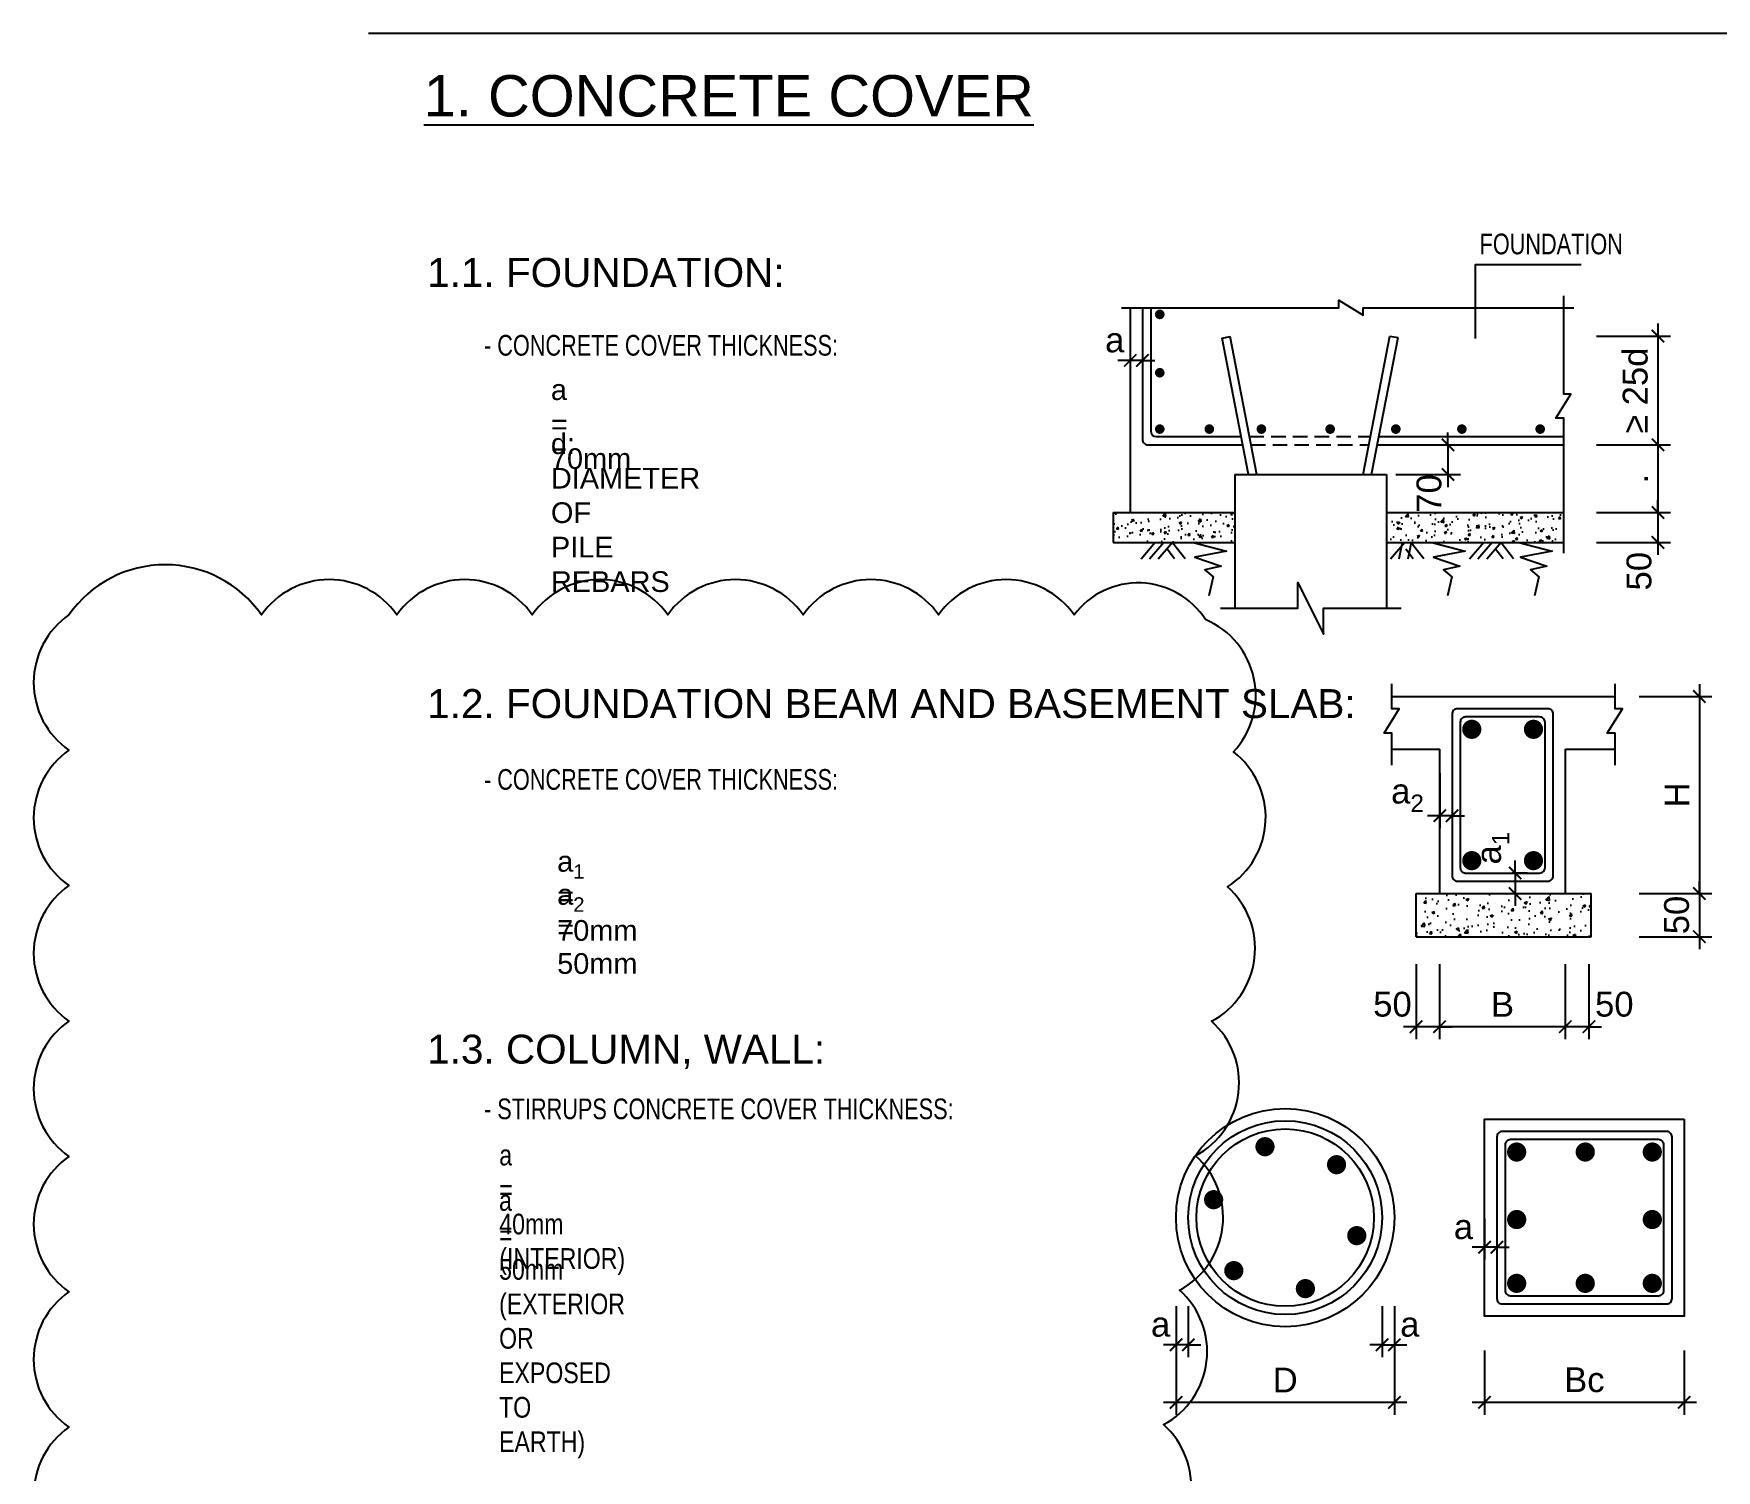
# Model space of a CAD drawing. Header units: millimetres. Extents: x -241424 to 696054, y -125618 to 93710.
# Drawn here: x 10279 to 30614, y -32252 to -14885 of the extents above; entities that cross this region are included whole.
import ezdxf
from ezdxf.enums import TextEntityAlignment as Align

# ---------------------------------------------------------------- set-up
doc = ezdxf.new("R2010")
doc.units = ezdxf.units.MM
doc.header["$LTSCALE"] = 7
doc.header["$PDMODE"] = 3
doc.linetypes.add('HIDDEN', pattern=[0.375, 0.25, -0.125])
doc.layers.get('0').update_dxf_attribs({"linetype": 'CONTINUOUS'})
doc.layers.get('Defpoints').update_dxf_attribs({"color": 6, "linetype": 'CONTINUOUS'})
for name, color, linetype in [('CDC_02_DIM', 1, 'CONTINUOUS'), ('CDC_03_BORDER', 3, 'CONTINUOUS'), ('CDC_05_STEEL', 4, 'CONTINUOUS'), ('CDC_06_TEXT', 2, 'CONTINUOUS'), ('CDC_10_HATCH', 251, 'CONTINUOUS'), ('CDC_11_NOTE', 8, 'CONTINUOUS')]:
    doc.layers.add(name, color=color, linetype=linetype)
doc.styles.add('ARIAL', font='arial.ttf')
doc.dimstyles.new('DIM1-25', dxfattribs={"dimscale": 1.2, "dimtxt": 250, "dimasz": 125, "dimexe": 125, "dimexo": 0.06, "dimgap": 100, "dimtad": 1, "dimdec": 0, "dimzin": 0, "dimdsep": 46, "dimtxsty": 'ARIAL', "dimblk": 'ARCHTICK', "dimcen": 100, "dimdle": 125, "dimclrd": 256, "dimclre": 1, "dimclrt": 2, "dimadec": 0, "dimazin": 0, "dimtfac": 1, "dimtdec": 0, "dimtix": 1, "dimtmove": 2, "dimatfit": 0, "dimfxl": 1, "dimtolj": 1, "dimtzin": 0, "dimarcsym": 0})

# ---------------------------------------------------------------- blocks, each defined once
blk = doc.blocks.new('_ArchTick')
at = {"color": 0, "linetype": 'ByBlock', "const_width": 0.15}
blk.add_lwpolyline([(-0.5, -0.5), (0.5, 0.5)], dxfattribs=at)
blk = doc.blocks.new('*D500')
at = {"layer": 'CDC_02_DIM', "lineweight": -2, "transparency": 16777216}
blk.add_line((30409, -22747), (30409, -25428), dxfattribs=at)
at = {"layer": 'CDC_02_DIM', "color": 1, "lineweight": -2, "transparency": 16777216}
for p, q in [((29681, -22897), (30559, -22897)), ((29681, -25278), (30559, -25278))]:
    blk.add_line(p, q, dxfattribs=at)
at = {"layer": 'Defpoints', "color": 0, "transparency": 16777216}
for p in [(29681, -22897), (29681, -25278), (30409, -25278)]:
    blk.add_point(p, dxfattribs=at)
at = {"layer": 'CDC_02_DIM', "lineweight": -2, "transparency": 16777216, "xscale": 150, "yscale": 150, "zscale": 150}
for p, rotation in [((30409, -22897), 90), ((30409, -25278), 270)]:
    blk.add_blockref('_ArchTick', p, dxfattribs=dict(at, rotation=rotation))
at = {"layer": 'CDC_02_DIM', "color": 2, "transparency": 16777216, "insert": (30139, -24087), "char_height": 300, "attachment_point": 5, "rotation": 90, "style": 'ARIAL'}
blk.add_mtext('\\A1;H', dxfattribs=at)
blk = doc.blocks.new('*D501')
at = {"layer": 'CDC_02_DIM', "color": 1, "lineweight": -2, "transparency": 16777216}
for p, q in [((24085, -30269), (24085, -31580)), ((26723, -30269), (26723, -31580))]:
    blk.add_line(p, q, dxfattribs=at)
at = {"layer": 'CDC_02_DIM', "lineweight": -2, "transparency": 16777216}
blk.add_line((26873, -31430), (23935, -31430), dxfattribs=at)
at = {"layer": 'Defpoints', "color": 0, "transparency": 16777216}
for p in [(24085, -30269), (26723, -30269), (24085, -31430)]:
    blk.add_point(p, dxfattribs=at)
at = {"layer": 'CDC_02_DIM', "lineweight": -2, "transparency": 16777216, "xscale": 150, "yscale": 150, "zscale": 150, "rotation": 180}
blk.add_blockref('_ArchTick', (24085, -31430), dxfattribs=at)
at = {"layer": 'CDC_02_DIM', "lineweight": -2, "transparency": 16777216, "xscale": 150, "yscale": 150, "zscale": 150}
blk.add_blockref('_ArchTick', (26723, -31430), dxfattribs=at)
at = {"layer": 'CDC_02_DIM', "color": 2, "transparency": 16777216, "insert": (25404, -31160), "char_height": 300, "attachment_point": 5, "style": 'ARIAL'}
blk.add_mtext('\\A1;D', dxfattribs=at)
blk = doc.blocks.new('*D502')
at = {"layer": 'CDC_02_DIM', "color": 1, "lineweight": -2, "transparency": 16777216}
for p, q in [((24085, -30269), (24085, -30884)), ((24233, -30269), (24233, -30884))]:
    blk.add_line(p, q, dxfattribs=at)
at = {"layer": 'CDC_02_DIM', "lineweight": -2, "transparency": 16777216}
for p, q in [((24085, -30734), (23935, -30734)), ((24233, -30734), (24085, -30734)), ((24233, -30734), (24383, -30734))]:
    blk.add_line(p, q, dxfattribs=at)
at = {"layer": 'Defpoints', "color": 0, "transparency": 16777216}
for p in [(24085, -30269), (24233, -30269), (24085, -30734)]:
    blk.add_point(p, dxfattribs=at)
at = {"layer": 'CDC_02_DIM', "lineweight": -2, "transparency": 16777216, "xscale": 150, "yscale": 150, "zscale": 150}
blk.add_blockref('_ArchTick', (24085, -30734), dxfattribs=at)
at = {"layer": 'CDC_02_DIM', "lineweight": -2, "transparency": 16777216, "xscale": 150, "yscale": 150, "zscale": 150, "rotation": 180}
blk.add_blockref('_ArchTick', (24233, -30734), dxfattribs=at)
at = {"layer": 'CDC_02_DIM', "color": 2, "transparency": 16777216, "insert": (23898, -30488), "char_height": 300, "attachment_point": 5, "style": 'ARIAL'}
blk.add_mtext('\\A1;a', dxfattribs=at)
blk = doc.blocks.new('*D503')
at = {"layer": 'CDC_02_DIM', "color": 1, "lineweight": -2, "transparency": 16777216}
for p, q in [((27812, -30805), (27812, -31580)), ((30225, -30805), (30225, -31580))]:
    blk.add_line(p, q, dxfattribs=at)
at = {"layer": 'CDC_02_DIM', "lineweight": -2, "transparency": 16777216}
blk.add_line((30375, -31430), (27662, -31430), dxfattribs=at)
at = {"layer": 'Defpoints', "color": 0, "transparency": 16777216}
for p in [(27812, -30805), (30225, -30805), (27812, -31430)]:
    blk.add_point(p, dxfattribs=at)
at = {"layer": 'CDC_02_DIM', "lineweight": -2, "transparency": 16777216, "xscale": 150, "yscale": 150, "zscale": 150, "rotation": 180}
blk.add_blockref('_ArchTick', (27812, -31430), dxfattribs=at)
at = {"layer": 'CDC_02_DIM', "lineweight": -2, "transparency": 16777216, "xscale": 150, "yscale": 150, "zscale": 150}
blk.add_blockref('_ArchTick', (30225, -31430), dxfattribs=at)
at = {"layer": 'CDC_02_DIM', "color": 2, "transparency": 16777216, "insert": (29019, -31158), "char_height": 300, "attachment_point": 5, "style": 'ARIAL'}
blk.add_mtext('\\A1;Bc', dxfattribs=at)
blk = doc.blocks.new('*D504')
at = {"layer": 'CDC_02_DIM', "color": 1, "lineweight": -2, "transparency": 16777216}
for p, q in [((26575, -30269), (26575, -30884)), ((26723, -30269), (26723, -30884))]:
    blk.add_line(p, q, dxfattribs=at)
at = {"layer": 'CDC_02_DIM', "lineweight": -2, "transparency": 16777216}
for p, q in [((26575, -30734), (26425, -30734)), ((26575, -30734), (26723, -30734)), ((26723, -30734), (26873, -30734))]:
    blk.add_line(p, q, dxfattribs=at)
at = {"layer": 'Defpoints', "color": 0, "transparency": 16777216}
for p in [(26575, -30269), (26723, -30269), (26723, -30734)]:
    blk.add_point(p, dxfattribs=at)
at = {"layer": 'CDC_02_DIM', "lineweight": -2, "transparency": 16777216, "xscale": 150, "yscale": 150, "zscale": 150}
blk.add_blockref('_ArchTick', (26575, -30734), dxfattribs=at)
at = {"layer": 'CDC_02_DIM', "lineweight": -2, "transparency": 16777216, "xscale": 150, "yscale": 150, "zscale": 150, "rotation": 180}
blk.add_blockref('_ArchTick', (26723, -30734), dxfattribs=at)
at = {"layer": 'CDC_02_DIM', "color": 2, "transparency": 16777216, "insert": (26910, -30488), "char_height": 300, "attachment_point": 5, "style": 'ARIAL'}
blk.add_mtext('\\A1;a', dxfattribs=at)
blk = doc.blocks.new('*D505')
at = {"layer": 'CDC_02_DIM', "color": 1, "lineweight": -2, "transparency": 16777216}
for p, q in [((27814, -29212), (27814, -29705)), ((27962, -29212), (27962, -29705))]:
    blk.add_line(p, q, dxfattribs=at)
at = {"layer": 'CDC_02_DIM', "lineweight": -2, "transparency": 16777216}
for p, q in [((27814, -29555), (27664, -29555)), ((27962, -29555), (27814, -29555)), ((27962, -29555), (28112, -29555))]:
    blk.add_line(p, q, dxfattribs=at)
at = {"layer": 'Defpoints', "color": 0, "transparency": 16777216}
for p in [(27814, -29212), (27962, -29212), (27814, -29555)]:
    blk.add_point(p, dxfattribs=at)
at = {"layer": 'CDC_02_DIM', "lineweight": -2, "transparency": 16777216, "xscale": 150, "yscale": 150, "zscale": 150}
blk.add_blockref('_ArchTick', (27814, -29555), dxfattribs=at)
at = {"layer": 'CDC_02_DIM', "lineweight": -2, "transparency": 16777216, "xscale": 150, "yscale": 150, "zscale": 150, "rotation": 180}
blk.add_blockref('_ArchTick', (27962, -29555), dxfattribs=at)
at = {"layer": 'CDC_02_DIM', "color": 2, "transparency": 16777216, "insert": (27558, -29309), "char_height": 300, "attachment_point": 5, "style": 'ARIAL'}
blk.add_mtext('\\A1;a', dxfattribs=at)
blk = doc.blocks.new('*D507')
at = {"layer": 'CDC_02_DIM', "color": 1, "lineweight": -2, "transparency": 16777216}
for p, q in [((27270, -26132), (27270, -27039)), ((28789, -26132), (28789, -27039))]:
    blk.add_line(p, q, dxfattribs=at)
at = {"layer": 'CDC_02_DIM', "lineweight": -2, "transparency": 16777216}
blk.add_line((28939, -26889), (27120, -26889), dxfattribs=at)
at = {"layer": 'Defpoints', "color": 0, "transparency": 16777216}
for p in [(27270, -26132), (28789, -26132), (27270, -26889)]:
    blk.add_point(p, dxfattribs=at)
at = {"layer": 'CDC_02_DIM', "lineweight": -2, "transparency": 16777216, "xscale": 150, "yscale": 150, "zscale": 150, "rotation": 180}
blk.add_blockref('_ArchTick', (27270, -26889), dxfattribs=at)
at = {"layer": 'CDC_02_DIM', "lineweight": -2, "transparency": 16777216, "xscale": 150, "yscale": 150, "zscale": 150}
blk.add_blockref('_ArchTick', (28789, -26889), dxfattribs=at)
at = {"layer": 'CDC_02_DIM', "color": 2, "transparency": 16777216, "insert": (28030, -26619), "char_height": 300, "attachment_point": 5, "style": 'ARIAL'}
blk.add_mtext('\\A1;B', dxfattribs=at)
blk = doc.blocks.new('*D508')
at = {"layer": 'CDC_02_DIM', "color": 1, "lineweight": -2, "transparency": 16777216}
for p, q in [((26985, -26132), (26985, -27039)), ((27270, -26132), (27270, -27039))]:
    blk.add_line(p, q, dxfattribs=at)
at = {"layer": 'CDC_02_DIM', "lineweight": -2, "transparency": 16777216}
for p, q in [((26985, -26889), (26835, -26889)), ((27270, -26889), (26985, -26889)), ((27270, -26889), (27420, -26889))]:
    blk.add_line(p, q, dxfattribs=at)
at = {"layer": 'Defpoints', "color": 0, "transparency": 16777216}
for p in [(26985, -26132), (27270, -26132), (26985, -26889)]:
    blk.add_point(p, dxfattribs=at)
at = {"layer": 'CDC_02_DIM', "lineweight": -2, "transparency": 16777216, "xscale": 150, "yscale": 150, "zscale": 150}
blk.add_blockref('_ArchTick', (26985, -26889), dxfattribs=at)
at = {"layer": 'CDC_02_DIM', "lineweight": -2, "transparency": 16777216, "xscale": 150, "yscale": 150, "zscale": 150, "rotation": 180}
blk.add_blockref('_ArchTick', (27270, -26889), dxfattribs=at)
at = {"layer": 'CDC_02_DIM', "color": 2, "transparency": 16777216, "insert": (26700, -26619), "char_height": 300, "attachment_point": 5, "style": 'ARIAL'}
blk.add_mtext('\\A1;50', dxfattribs=at)
blk = doc.blocks.new('*D509')
at = {"layer": 'CDC_02_DIM', "color": 1, "lineweight": -2, "transparency": 16777216}
for p, q in [((27272, -23825), (27272, -24488)), ((27420, -23825), (27420, -24488))]:
    blk.add_line(p, q, dxfattribs=at)
at = {"layer": 'CDC_02_DIM', "lineweight": -2, "transparency": 16777216}
for p, q in [((27272, -24338), (27122, -24338)), ((27420, -24338), (27272, -24338)), ((27420, -24338), (27570, -24338))]:
    blk.add_line(p, q, dxfattribs=at)
at = {"layer": 'Defpoints', "color": 0, "transparency": 16777216}
for p in [(27272, -23825), (27420, -23825), (27272, -24338)]:
    blk.add_point(p, dxfattribs=at)
at = {"layer": 'CDC_02_DIM', "lineweight": -2, "transparency": 16777216, "xscale": 150, "yscale": 150, "zscale": 150}
blk.add_blockref('_ArchTick', (27272, -24338), dxfattribs=at)
at = {"layer": 'CDC_02_DIM', "lineweight": -2, "transparency": 16777216, "xscale": 150, "yscale": 150, "zscale": 150, "rotation": 180}
blk.add_blockref('_ArchTick', (27420, -24338), dxfattribs=at)
at = {"layer": 'CDC_02_DIM', "color": 2, "transparency": 16777216, "insert": (26882, -24092), "char_height": 300, "attachment_point": 5, "style": 'ARIAL'}
blk.add_mtext('\\A1;a{\\H0.7x;\\S^ 2;}', dxfattribs=at)
blk = doc.blocks.new('*D510')
at = {"layer": 'CDC_02_DIM', "lineweight": -2, "transparency": 16777216}
for p, q in [((30409, -25278), (30409, -25128)), ((30409, -25278), (30409, -25801)), ((30409, -25801), (30409, -25951))]:
    blk.add_line(p, q, dxfattribs=at)
at = {"layer": 'CDC_02_DIM', "color": 1, "lineweight": -2, "transparency": 16777216}
for p, q in [((29681, -25278), (30559, -25278)), ((29681, -25801), (30559, -25801))]:
    blk.add_line(p, q, dxfattribs=at)
at = {"layer": 'Defpoints', "color": 0, "transparency": 16777216}
for p in [(29681, -25278), (29681, -25801), (30409, -25801)]:
    blk.add_point(p, dxfattribs=at)
at = {"layer": 'CDC_02_DIM', "lineweight": -2, "transparency": 16777216, "xscale": 150, "yscale": 150, "zscale": 150}
for p, rotation in [((30409, -25278), 270), ((30409, -25801), 90)]:
    blk.add_blockref('_ArchTick', p, dxfattribs=dict(at, rotation=rotation))
at = {"layer": 'CDC_02_DIM', "color": 2, "transparency": 16777216, "insert": (30135, -25539), "char_height": 300, "attachment_point": 5, "rotation": 90, "style": 'ARIAL'}
blk.add_mtext('\\A1;50', dxfattribs=at)
blk = doc.blocks.new('*D511')
at = {"layer": 'CDC_02_DIM', "color": 1, "lineweight": -2, "transparency": 16777216}
for p, q in [((28789, -26132), (28789, -27039)), ((29075, -26132), (29075, -27039))]:
    blk.add_line(p, q, dxfattribs=at)
at = {"layer": 'CDC_02_DIM', "lineweight": -2, "transparency": 16777216}
for p, q in [((28789, -26889), (28639, -26889)), ((29075, -26889), (28789, -26889)), ((29075, -26889), (29225, -26889))]:
    blk.add_line(p, q, dxfattribs=at)
at = {"layer": 'Defpoints', "color": 0, "transparency": 16777216}
for p in [(28789, -26132), (29075, -26132), (28789, -26889)]:
    blk.add_point(p, dxfattribs=at)
at = {"layer": 'CDC_02_DIM', "lineweight": -2, "transparency": 16777216, "xscale": 150, "yscale": 150, "zscale": 150}
blk.add_blockref('_ArchTick', (28789, -26889), dxfattribs=at)
at = {"layer": 'CDC_02_DIM', "lineweight": -2, "transparency": 16777216, "xscale": 150, "yscale": 150, "zscale": 150, "rotation": 180}
blk.add_blockref('_ArchTick', (29075, -26889), dxfattribs=at)
at = {"layer": 'CDC_02_DIM', "color": 2, "transparency": 16777216, "insert": (29381, -26619), "char_height": 300, "attachment_point": 5, "style": 'ARIAL'}
blk.add_mtext('\\A1;50', dxfattribs=at)
blk = doc.blocks.new('*D512')
at = {"layer": 'CDC_02_DIM', "lineweight": -2, "transparency": 16777216}
for p, q in [((28182, -25031), (28182, -24881)), ((28182, -25031), (28182, -25279)), ((28182, -25279), (28182, -25429))]:
    blk.add_line(p, q, dxfattribs=at)
at = {"layer": 'CDC_02_DIM', "color": 1, "lineweight": -2, "transparency": 16777216}
for p, q in [((28147, -25031), (28332, -25031)), ((28147, -25279), (28332, -25279))]:
    blk.add_line(p, q, dxfattribs=at)
at = {"layer": 'Defpoints', "color": 0, "transparency": 16777216}
for p in [(28146, -25031), (28146, -25279), (28182, -25279)]:
    blk.add_point(p, dxfattribs=at)
at = {"layer": 'CDC_02_DIM', "lineweight": -2, "transparency": 16777216, "xscale": 150, "yscale": 150, "zscale": 150}
for p, rotation in [((28182, -25031), 270), ((28182, -25279), 90)]:
    blk.add_blockref('_ArchTick', p, dxfattribs=dict(at, rotation=rotation))
at = {"layer": 'CDC_02_DIM', "color": 2, "transparency": 16777216, "insert": (27912, -24730), "char_height": 300, "attachment_point": 5, "rotation": 90, "style": 'ARIAL'}
blk.add_mtext('\\A1;a{\\H0.7x;\\S^ 1;}', dxfattribs=at)
blk = doc.blocks.new('*D471')
at = {"layer": 'CDC_02_DIM', "color": 1, "lineweight": -2, "transparency": 16777216}
for p, q in [((23531, -18642), (23531, -18985)), ((23679, -18642), (23679, -18985))]:
    blk.add_line(p, q, dxfattribs=at)
at = {"layer": 'CDC_02_DIM', "lineweight": -2, "transparency": 16777216}
for p, q in [((23531, -18835), (23381, -18835)), ((23679, -18835), (23531, -18835)), ((23679, -18835), (23829, -18835))]:
    blk.add_line(p, q, dxfattribs=at)
at = {"layer": 'Defpoints', "color": 0, "transparency": 16777216}
for p in [(23531, -18641), (23679, -18641), (23531, -18835)]:
    blk.add_point(p, dxfattribs=at)
at = {"layer": 'CDC_02_DIM', "lineweight": -2, "transparency": 16777216, "xscale": 150, "yscale": 150, "zscale": 150}
blk.add_blockref('_ArchTick', (23531, -18835), dxfattribs=at)
at = {"layer": 'CDC_02_DIM', "lineweight": -2, "transparency": 16777216, "xscale": 150, "yscale": 150, "zscale": 150, "rotation": 180}
blk.add_blockref('_ArchTick', (23679, -18835), dxfattribs=at)
at = {"layer": 'CDC_02_DIM', "color": 2, "transparency": 16777216, "insert": (23344, -18589), "char_height": 300, "attachment_point": 5, "style": 'ARIAL'}
blk.add_mtext('\\A1;a', dxfattribs=at)
blk = doc.blocks.new('*D571')
at = {"layer": 'CDC_02_DIM', "lineweight": -2, "transparency": 16777216}
blk.add_line((29909, -18390), (29909, -20005), dxfattribs=at)
at = {"layer": 'CDC_02_DIM', "color": 1, "lineweight": -2, "transparency": 16777216}
for p, q in [((29167, -18540), (30059, -18540)), ((29167, -19855), (30059, -19855))]:
    blk.add_line(p, q, dxfattribs=at)
at = {"layer": 'Defpoints', "color": 0, "transparency": 16777216}
for p in [(29167, -18540), (29167, -19855), (29909, -19855)]:
    blk.add_point(p, dxfattribs=at)
at = {"layer": 'CDC_02_DIM', "lineweight": -2, "transparency": 16777216, "xscale": 150, "yscale": 150, "zscale": 150}
for p, rotation in [((29909, -18540), 90), ((29909, -19855), 270)]:
    blk.add_blockref('_ArchTick', p, dxfattribs=dict(at, rotation=rotation))
at = {"layer": 'CDC_02_DIM', "color": 2, "transparency": 16777216, "insert": (29635, -19197), "char_height": 300, "attachment_point": 5, "rotation": 90, "style": 'ARIAL'}
blk.add_mtext('\\A1;{\\fSymbol|b0|i0|c2|p18;³} 25d', dxfattribs=at)
blk = doc.blocks.new('*D572')
at = {"layer": 'CDC_02_DIM', "lineweight": -2, "transparency": 16777216}
blk.add_line((29909, -19705), (29909, -20824), dxfattribs=at)
at = {"layer": 'CDC_02_DIM', "color": 1, "lineweight": -2, "transparency": 16777216}
for p, q in [((29167, -19855), (30059, -19855)), ((29167, -20674), (30059, -20674))]:
    blk.add_line(p, q, dxfattribs=at)
at = {"layer": 'Defpoints', "color": 0, "transparency": 16777216}
for p in [(29167, -19855), (29167, -20674), (29909, -20674)]:
    blk.add_point(p, dxfattribs=at)
at = {"layer": 'CDC_02_DIM', "lineweight": -2, "transparency": 16777216, "xscale": 150, "yscale": 150, "zscale": 150}
for p, rotation in [((29909, -19855), 90), ((29909, -20674), 270)]:
    blk.add_blockref('_ArchTick', p, dxfattribs=dict(at, rotation=rotation))
at = {"layer": 'CDC_02_DIM', "color": 2, "transparency": 16777216, "insert": (29639, -20264), "char_height": 300, "attachment_point": 5, "rotation": 90, "style": 'ARIAL'}
blk.add_mtext('\\A1;.', dxfattribs=at)
blk = doc.blocks.new('*D573')
at = {"layer": 'CDC_02_DIM', "lineweight": -2, "transparency": 16777216}
for p, q in [((29909, -20674), (29909, -20524)), ((29909, -20674), (29909, -21034)), ((29909, -21034), (29909, -21184))]:
    blk.add_line(p, q, dxfattribs=at)
at = {"layer": 'CDC_02_DIM', "color": 1, "lineweight": -2, "transparency": 16777216}
for p, q in [((29167, -20674), (30059, -20674)), ((29167, -21034), (30059, -21034))]:
    blk.add_line(p, q, dxfattribs=at)
at = {"layer": 'Defpoints', "color": 0, "transparency": 16777216}
for p in [(29167, -20674), (29167, -21034), (29909, -21034)]:
    blk.add_point(p, dxfattribs=at)
at = {"layer": 'CDC_02_DIM', "lineweight": -2, "transparency": 16777216, "xscale": 150, "yscale": 150, "zscale": 150}
for p, rotation in [((29909, -20674), 270), ((29909, -21034), 90)]:
    blk.add_blockref('_ArchTick', p, dxfattribs=dict(at, rotation=rotation))
at = {"layer": 'CDC_02_DIM', "color": 2, "transparency": 16777216, "insert": (29681, -21383), "char_height": 300, "attachment_point": 5, "rotation": 90, "style": 'ARIAL'}
blk.add_mtext('\\A1;50', dxfattribs=at)
blk = doc.blocks.new('*D574')
at = {"layer": 'CDC_02_DIM', "lineweight": -2, "transparency": 16777216}
for p, q in [((27371, -19855), (27371, -19705)), ((27371, -19855), (27371, -20215)), ((27371, -20215), (27371, -20365))]:
    blk.add_line(p, q, dxfattribs=at)
at = {"layer": 'CDC_02_DIM', "color": 1, "lineweight": -2, "transparency": 16777216}
for p, q in [((26741, -19855), (27521, -19855)), ((26741, -20215), (27521, -20215))]:
    blk.add_line(p, q, dxfattribs=at)
at = {"layer": 'Defpoints', "color": 0, "transparency": 16777216}
for p in [(26741, -19855), (26741, -20215), (27371, -20215)]:
    blk.add_point(p, dxfattribs=at)
at = {"layer": 'CDC_02_DIM', "lineweight": -2, "transparency": 16777216, "xscale": 150, "yscale": 150, "zscale": 150}
for p, rotation in [((27371, -19855), 270), ((27371, -20215), 90)]:
    blk.add_blockref('_ArchTick', p, dxfattribs=dict(at, rotation=rotation))
at = {"layer": 'CDC_02_DIM', "color": 2, "transparency": 16777216, "insert": (27143, -20443), "char_height": 300, "attachment_point": 5, "rotation": 90, "style": 'ARIAL'}
blk.add_mtext('\\A1;70', dxfattribs=at)

msp = doc.modelspace()

# ---------------------------------------------------------------- hatches: boundary and pattern name
at = {"layer": 'CDC_10_HATCH'}
h = msp.add_hatch(dxfattribs=at)
h.set_pattern_fill('AR-CONC', color=256, scale=40, style=0)
h.set_pattern_definition([(50, (-1651098.8, -900679.9), (286.904073, -25.100854), [30, -330]), (355, (-1651098.8, -900679.9), (-55.500533, 300.876853), [24, -264]), (100.4514, (-1651074.9, -900682), (231.403753, 275.775817), [25.496076, -280.456845]), (46.1842, (-1651098.8, -900599.9), (426.89642, -66.207606), [45, -495]), (96.6356, (-1651063.23, -900605.42), (373.86508, 389.64715), [38.24412, -420.6852]), (351.1842, (-1651098.8, -900599.9), (373.86478, 389.64744), [36, -396]), (21, (-1651058.8, -900619.9), (238.76282, -161.047556), [30, -330]), (326, (-1651058.8, -900619.9), (97.326133, 290.06002), [24, -264]), (71.4514, (-1651038.9, -900633.33), (336.08905, 129.0122), [25.496076, -280.456845]), (37.5, (-1651098.81, -900679.91), (4.863942, 133.1575415), [0, -260.8, 0, -268, 0, -265]), (7.5, (-1651098.8, -900679.9), (105.227815, 157.764685), [0, -152.8, 0, -254.8, 0, -101]), (327.5, (-1651188.01, -900679.9), (213.5289745, -9.0219487), [0, -100, 0, -312, 0, -414]), (317.5, (-1651228, -900679.9), (233.274468, 40.041993), [0, -130, 0, -207.2, 0, -294])])
h.paths.add_polyline_path([(24794.8, -20674.1), (23326.7, -20674.1), (23326.7, -21034.3), (24794.8, -21034.3)])
h.paths.add_polyline_path([(28770.5, -20674.1), (26629.2, -20674.1), (26629.2, -21034.3), (28770.5, -21034.3)])
h = msp.add_hatch(dxfattribs=at)
h.set_pattern_fill('AR-CONC', color=256, scale=1.933578, style=0)
h.set_pattern_definition([(50, (13187.17, -70338.03), (352.2683, -30.8195), [36.8347, -405.1813]), (355, (13187.17, -70338.03), (-68.1448, 369.423), [29.4677, -324.145]), (100.451, (13216.53, -70340.6), (284.1248, 338.6018), [31.3046, -344.351]), (46.1842, (13187.17, -70239.8), (524.1525, -81.292), [55.252, -607.772]), (96.6356, (13230.85, -70246.6), (459.0397, 478.4167), [46.957, -516.5264]), (351.184, (13187.2, -70239.8), (459.0404, 478.416), [44.2016, -486.2176]), (21, (13236.3, -70264.36), (293.1592, -197.7384), [36.8347, -405.1813]), (326, (13236.3, -70264.36), (119.499, 356.1418), [29.4677, -324.145]), (71.4514, (13260.7, -70280.84), (412.6575, 158.4043), [31.3046, -344.351]), (37.5, (13187.17, -70338.03), (5.97206, 163.4938), [0, -320.216, 0, -329.05635, 0, -325.3729]), (7.5, (13187.17, -70338.03), (129.20105, 193.707), [0, -187.6112, 0, -312.8491, 0, -124.01004]), (327.5, (13077.65, -70338.03), (262.17503, -11.07697), [0, -122.7822, 0, -383.0805, 0, -508.3184]), (317.5, (13028.54, -70338.03), (286.4194, 49.1641), [0, -159.6169, 0, -254.4048, 0, -360.9797])])
h.paths.add_polyline_path([(29102.1, -25802), (29102.1, -25278.7), (26984.6, -25278.7), (26984.6, -25802)])

# ---------------------------------------------------------------- linework, layer by layer
at = {"layer": 'CDC_02_DIM'}
for points in [[(24620.5, -21831.1), (25556.1, -21831.1), (25556.1, -21519.3), (25867.9, -22143), (25867.9, -21831.1), (26803.5, -21831.1)], [(26694.5, -23725.7), (26694.5, -23339.8), (26598.1, -23339.8), (26781.7, -23048.4), (26694.5, -23048.4), (26694.5, -22745.5)], [(29392.1, -23725.7), (29392.1, -23339.8), (29295.7, -23339.8), (29479.2, -23048.4), (29392.1, -23048.4), (29392.1, -22745.5)]]:
    msp.add_lwpolyline(points, dxfattribs=at)
at = {"layer": 'CDC_03_BORDER'}
for p, q in [((85714, -14884.7), (14326, -14884.7)), ((23531.2, -18201.1), (23531.2, -20674.1)), ((24794.8, -20214.9), (26629.2, -20214.9)), ((24794.8, -20214.9), (24794.8, -21831.1)), ((26629.2, -20214.9), (26629.2, -21831.1)), ((23326.7, -20674.1), (24794.8, -20674.1)), ((23326.7, -20674.1), (23326.7, -21034.3)), ((26629.2, -20674.1), (28770.5, -20674.1)), ((23326.7, -21034.3), (24794.8, -21034.3)), ((26629.2, -21034.3), (28770.5, -21034.3)), ((26694.5, -22897), (29392.1, -22897)), ((26694.5, -23533.2), (27272.1, -23533.2)), ((27272.1, -25278.7), (27272.1, -23533.2)), ((28791.1, -25278.7), (28791.1, -23533.2)), ((28791.1, -23533.2), (29392.1, -23533.2)), ((26984.6, -25278.7), (29102.1, -25278.7)), ((26984.6, -25802), (26984.6, -25278.7)), ((29102.1, -25802), (29102.1, -25278.7)), ((26984.6, -25802), (29102.1, -25802))]:
    msp.add_line(p, q, dxfattribs=at)
for points in [[(28770.5, -21166.1), (28770.5, -19532.5), (28674.1, -19532.5), (28857.6, -19241.1), (28770.5, -19241.1), (28770.5, -18052.3)], [(23426.2, -18201.1), (26053.5, -18201.1), (26053.5, -18104.7), (26345, -18288.2), (26345, -18201.1), (28890.8, -18201.1)]]:
    msp.add_lwpolyline(points, dxfattribs=at)
msp.add_lwpolyline([(30227, -28007), (30227, -30388.7), (27814.2, -30388.7), (27814.2, -28007)], close=True, dxfattribs=at)
msp.add_circle((25403.9, -29197.3), 1319.3, dxfattribs=at)
at = {"layer": 'CDC_05_STEEL'}
for p, q in [((23778.6, -18201.1), (23778.6, -19690.6)), ((24640.6, -18565.5), (24738, -18546.6)), ((24960, -20214.9), (24640.6, -18565.5)), ((25061.1, -20214.9), (24738, -18546.6)), ((26345.4, -20214.9), (26669.7, -18540)), ((26446.5, -20214.9), (26767.2, -18558.9)), ((26669.7, -18540), (26767.2, -18558.9)), ((23843.4, -19755.4), (24871.1, -19755.4)), ((26535.4, -19755.4), (28770.5, -19755.4))]:
    msp.add_line(p, q, dxfattribs=at)
at = {"layer": 'CDC_05_STEEL', "linetype": 'HIDDEN', "ltscale": 100}
msp.add_line((24972.1, -19755.4), (26434.4, -19755.4), dxfattribs=at)
at = {"layer": 'CDC_05_STEEL'}
msp.add_lwpolyline([(23679.4, -18201.1), (23679.4, -19789.2, 0.4142136), (23744.8, -19854.6), (24890.3, -19854.6)], format="xyb", dxfattribs=at)
for points, const_width in [([(23917.2, -18278.8, 1), (23859.2, -18278.8, 1)], 58), ([(23917.2, -18983.6, 1), (23859.2, -18983.6, 1)], 58), ([(23917.2, -19665, 1), (23859.2, -19665, 1)], 58), ([(24516, -19665, 1), (24458, -19665, 1)], 58), ([(25145.1, -19665, 1), (25087.1, -19665, 1)], 58), ([(25976.3, -19665, 1), (25918.3, -19665, 1)], 58), ([(26769.7, -19665, 1), (26711.7, -19665, 1)], 58), ([(27568.1, -19665, 1), (27510.1, -19665, 1)], 58), ([(28514.4, -19665, 1), (28456.4, -19665, 1)], 58), ([(27601, -23294.1, -1), (27717.1, -23294.1, -1)], 116), ([(28462.1, -23294.1, 1), (28346.1, -23294.1, 1)], 116), ([(27601, -24881.5, 1), (27717.1, -24881.5, 1)], 116), ([(28462.1, -24881.5, -1), (28346.1, -24881.5, -1)], 116), ([(25130.7, -28389.8, -1), (25188.7, -28289.3, -1)], 116), ([(25966.6, -28557, -1), (26082.6, -28557, -1)], 116), ([(28143.2, -28404.1, -1), (28259.3, -28404.1, -1)], 116), ([(28972, -28404.1, -1), (29088, -28404.1, -1)], 116), ([(29898.1, -28404.1, 1), (29782, -28404.1, 1)], 116), ([(24567.9, -29030.2, -1), (24509.9, -28929.7, -1)], 116), ([(28143.2, -29220.1, 1), (28259.3, -29220.1, 1)], 116), ([(29898.1, -29220.1, -1), (29782, -29220.1, -1)], 116), ([(26239.8, -29364.5, -1), (26297.8, -29465, -1)], 116), ([(24841.1, -29837.7, -1), (24725.1, -29837.7, -1)], 116), ([(28143.2, -29991.5, 1), (28259.3, -29991.5, 1)], 116), ([(28972, -29991.5, 1), (29088, -29991.5, 1)], 116), ([(29898.1, -29991.5, -1), (29782, -29991.5, -1)], 116), ([(25677.1, -30004.9, -1), (25619.1, -30105.4, -1)], 116)]:
    msp.add_lwpolyline(points, format="xyb", close=True, dxfattribs=dict(at, const_width=const_width))
at = {"layer": 'CDC_05_STEEL', "linetype": 'HIDDEN', "ltscale": 100}
msp.add_lwpolyline([(24991.4, -19854.6), (26415.1, -19854.6)], dxfattribs=at)
at = {"layer": 'CDC_05_STEEL'}
msp.add_lwpolyline([(26516.2, -19854.6), (28770.5, -19854.6)], dxfattribs=at)
for points in [[(27420.2, -23110.5), (27420.2, -25065.1, 0.4142136), (27485.6, -25130.5), (28577.5, -25130.5, 0.4142136), (28642.9, -25065.1), (28642.9, -23110.5, 0.4142136), (28577.5, -23045.1), (27485.6, -23045.1, 0.4142136)], [(28543.7, -23209.1, 0.4142136), (28478.9, -23144.3), (27584.2, -23144.3, 0.4142136), (27519.4, -23209.1), (27519.4, -24966.5, 0.4142136), (27584.2, -25031.3), (28478.9, -25031.3, 0.4142136), (28543.7, -24966.5)], [(27962.4, -28220.6), (27962.4, -30175.1, 0.4142136), (28027.8, -30240.6), (30013.5, -30240.6, 0.4142136), (30078.9, -30175.1), (30078.9, -28220.6, 0.4142136), (30013.5, -28155.1), (28027.8, -28155.1, 0.4142136)], [(29979.7, -28319.1, 0.4142136), (29914.9, -28254.3), (28126.4, -28254.3, 0.4142136), (28061.6, -28319.1), (28061.6, -30076.5, 0.4142136), (28126.4, -30141.3), (29914.9, -30141.3, 0.4142136), (29979.7, -30076.5)]]:
    msp.add_lwpolyline(points, format="xyb", close=True, dxfattribs=at)
for radius in [1171.2, 1071.9]:
    msp.add_circle((25403.9, -29197.3), radius, dxfattribs=at)
msp.add_arc((23843.4, -19690.6), 64.8, 180, 270, dxfattribs=at)
at = {"layer": 'CDC_10_HATCH'}
for p, q in [((23834.4, -21034.3), (23661.6, -21237.2)), ((23935.2, -21034.3), (23762.4, -21237.2)), ((24043.1, -21034.3), (23870.4, -21237.2)), ((23976.4, -21112.8), (24066.3, -21228.6)), ((24043.1, -21034.3), (24194, -21228.6)), ((26849.3, -21034.3), (26676.5, -21237.2)), ((26819.1, -21034.3), (26777.3, -21237.2)), ((26860.3, -21112.8), (26950.2, -21228.6)), ((26927.1, -21034.3), (26885.3, -21237.2)), ((26927.1, -21034.3), (27077.9, -21228.6)), ((27804.9, -21034.3), (27632.2, -21237.2)), ((27905.7, -21034.3), (27732.9, -21237.2)), ((28013.7, -21034.3), (27840.9, -21237.2)), ((27946.9, -21112.8), (28036.8, -21228.6)), ((28013.7, -21034.3), (28164.5, -21228.6))]:
    msp.add_line(p, q, dxfattribs=at)
for points in [[(24292.5, -21034.3), (24695.8, -21140.9), (24311.9, -21214.6), (24629.9, -21323.1), (24432.1, -21365.7), (24532.9, -21450.9), (24482.5, -21679.5)], [(27176.4, -21034.3), (27579.7, -21140.9), (27195.8, -21214.6), (27513.8, -21323.1), (27316, -21365.7), (27416.9, -21450.9), (27366.4, -21679.5)], [(28226.7, -21034.3), (28630.1, -21140.9), (28246.1, -21214.6), (28564.1, -21323.1), (28366.3, -21365.7), (28467.2, -21450.9), (28416.8, -21679.5)]]:
    msp.add_lwpolyline(points, dxfattribs=at)
at = {"layer": 'CDC_11_NOTE'}
msp.add_lwpolyline([(28981.2, -17679.5), (27698.8, -17679.5), (27698.8, -18570.9)], dxfattribs=at)
at = {"layer": 'Defpoints'}
msp.add_lwpolyline([(23741.6, -33324.4, 0.5205671), (23934.6, -31699.2, 0.5205671), (24127.6, -30074.1, 0.5205671), (24320.7, -28448.9, 0.5205671), (24513.7, -26823.7, 0.5205671), (24706.7, -25198.5, 0.5205671), (24778.5, -23566.2, 0.5205671), (24442.6, -21968.2, 0.5205671), (22851.8, -21910.5, 0.5205671), (21215.2, -21910.5, 0.5205671), (19578.6, -21910.5, 0.5205671), (17942, -21910.5, 0.5205671), (16305.4, -21910.5, 0.5205671), (14668.8, -21910.5, 0.5205671), (13032.2, -21910.5, 0.5205671), (10705.2, -21910.5, 0.5205671), (10705.2, -23547.1, 0.5205671), (10705.2, -25183.7, 0.5205671), (10705.2, -26820.3, 0.5205671), (10705.2, -28456.9, 0.5205671), (10705.2, -30093.5, 0.5205671), (10705.2, -31730, 0.5205671), (10705.2, -33366.6, 0.5205671)], format="xyb", dxfattribs=at)

# ---------------------------------------------------------------- texts
at = {"layer": 'CDC_06_TEXT', "style": 'ARIAL', "width": 0.75}
for s, p in [('FOUNDATION', (27753.3, -17426.8)), ('- CONCRETE COVER THICKNESS:', (15721.9, -18652)), ('- CONCRETE COVER THICKNESS:', (15721.9, -23899.9)), ('- STIRRUPS CONCRETE COVER THICKNESS:', (15721.9, -27882.1))]:
    msp.add_text(s, height=250, dxfattribs=at).set_placement(p, align=Align.MIDDLE_LEFT)
at = {"layer": 'CDC_06_TEXT', "color": 4, "style": 'ARIAL'}
for s, p in [('1.1. FOUNDATION:', (15035.3, -17946)), ('1.2. FOUNDATION BEAM AND BASEMENT SLAB:', (15035.3, -23158.4)), ('1.3. COLUMN, WALL:', (15035.3, -27335.4))]:
    msp.add_text(s, height=350, dxfattribs=at).set_placement(p)
at = {"layer": 'CDC_06_TEXT', "color": 4, "insert": (14993.1, -15386.1), "char_height": 500, "width": 15671.929, "attachment_point": 1, "style": 'ARIAL'}
msp.add_mtext('{\\L1. CONCRETE COVER}', dxfattribs=at)
at = {"layer": 'CDC_06_TEXT', "char_height": 250, "width": 0.75, "attachment_point": 1, "style": 'ARIAL'}
for s, insert in [('a = 70mm', (16530.1, -19063.2)), ('d: DIAMETER  OF PILE REBARS', (16530.1, -19716.6)), ('\\A1;a{\\H0.7x;\\S^ 1;} = 70mm', (16606, -24765.1)), ('\\A1;a{\\H0.7x;\\S^ 2;} = 50mm', (16606, -25164.7)), ('{\\W0.8;a = 40mm (INTERIOR)}', (15906.2, -28315.8)), ('{\\W0.8;a = 50mm (EXTERIOR OR EXPOSED TO EARTH)}', (15903.9, -28864.3))]:
    msp.add_mtext(s, dxfattribs=dict(at, insert=insert))

# ---------------------------------------------------------------- dimensions: what is measured, and where the dimension line sits
at = {"layer": 'CDC_02_DIM'}
for base, p1, p2, text, picture, middle in [((23531.2, -18834.8), (23679.4, -18641.4), (23531.2, -18641.4), 'a', '*D471', (23344.3, -18589.2)), ((27272.1, -24337.8), (27420.2, -23825.4), (27272.1, -23825.4), 'a{\\H0.7x;\\S^ 2;}', '*D509', (26882.5, -24092.3)), ((26984.6, -26889.4), (27270.1, -26132.1), (26984.6, -26132.1), '50', '*D508', (26700.1, -26619.4)), ((28789.1, -26889.4), (29074.7, -26132.1), (28789.1, -26132.1), '50', '*D511', (29380.6, -26619.4)), ((27814.2, -29554.9), (27962.4, -29212.3), (27814.2, -29212.3), 'a', '*D505', (27557.8, -29309.4)), ((24084.6, -30733.8), (24232.7, -30269.3), (24084.6, -30269.3), 'a', '*D502', (23897.6, -30488.2))]:
    dim = msp.add_linear_dim(base=base, p1=p1, p2=p2, text=text, dimstyle='DIM1-25', override={"dimtxsty": 'ARIAL'}, dxfattribs=at)
    dim.commit()
    dim.dimension.update_dxf_attribs({"geometry": picture, "text_midpoint": middle, "dimtype": 160})
for base, p1, p2, text, picture, middle in [((29908.6, -19854.6), (29167.2, -18540), (29167.2, -19854.6), '{\\fSymbol|b0|i0|c2|p18;³} 25d', '*D571', (29635.4, -19197.3)), ((29908.6, -20674.1), (29167.2, -19854.6), (29167.2, -20674.1), '.', '*D572', (29638.6, -20264.4)), ((30408.6, -25277.7), (29680.7, -22897), (29680.7, -25277.7), 'H', '*D500', (30138.6, -24087.3)), ((30408.6, -25801), (29680.7, -25277.7), (29680.7, -25801), '50', '*D510', (30135.4, -25539.4))]:
    dim = msp.add_linear_dim(base=base, p1=p1, p2=p2, angle=90, text=text, dimstyle='DIM1-25', override={"dimtxsty": 'ARIAL'}, dxfattribs=at)
    dim.commit()
    dim.dimension.update_dxf_attribs({"geometry": picture, "text_midpoint": middle})
for base, p1, p2, angle, text, picture, middle in [((27370.6, -20214.9), (26740.7, -19854.6), (26740.7, -20214.9), 90, '70', '*D574', (27143, -20442.7)), ((29908.6, -21034.3), (29167.2, -20674.1), (29167.2, -21034.3), 90, '50', '*D573', (29680.9, -21383.2)), ((28182.3, -25278.7), (28146.4, -25031.3), (28146.4, -25278.7), 90, 'a{\\H0.7x;\\S^ 1;}', '*D512', (27912.3, -24729.9)), ((26723.2, -30733.8), (26575, -30269.3), (26723.2, -30269.3), 180, 'a', '*D504', (26910.1, -30488.2))]:
    dim = msp.add_linear_dim(base=base, p1=p1, p2=p2, angle=angle, text=text, dimstyle='DIM1-25', override={"dimtxsty": 'ARIAL'}, dxfattribs=at)
    dim.commit()
    dim.dimension.update_dxf_attribs({"geometry": picture, "text_midpoint": middle, "dimtype": 160})
for base, p1, p2, text, picture, middle in [((27270.1, -26889.4), (28789.1, -26132.1), (27270.1, -26132.1), 'B', '*D507', (28029.6, -26619.4)), ((24084.6, -31430.4), (26723.2, -30269.3), (24084.6, -30269.3), 'D', '*D501', (25403.9, -31160.4)), ((27812.3, -31430.4), (30225.1, -30805.4), (27812.3, -30805.4), 'Bc', '*D503', (29018.7, -31157.9))]:
    dim = msp.add_linear_dim(base=base, p1=p1, p2=p2, text=text, dimstyle='DIM1-25', override={"dimtxsty": 'ARIAL'}, dxfattribs=at)
    dim.commit()
    dim.dimension.update_dxf_attribs({"geometry": picture, "text_midpoint": middle})

doc.saveas('drawing.dxf')
